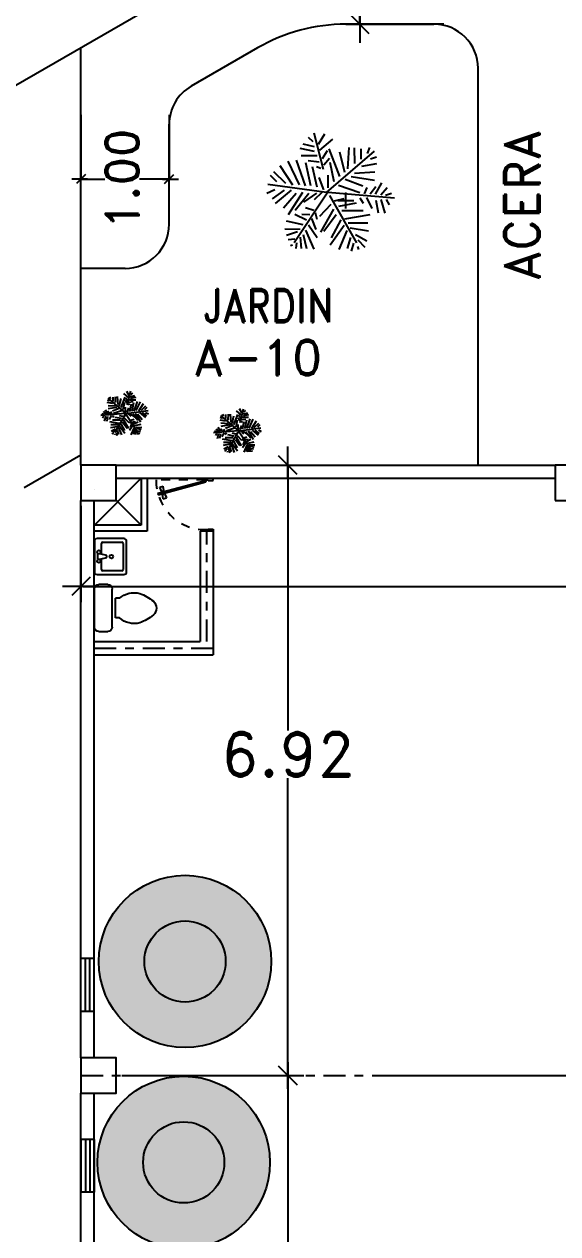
# Model space of a CAD drawing. Header units: millimetres. Extents: x 1590 to 1932, y -48 to 167.
# Drawn here: x 1630.09 to 1636.14, y 41.87 to 55.59 of the extents above; entities that cross this region are included whole.
import ezdxf

# ---------------------------------------------------------------- set-up
doc = ezdxf.new("R2010")
doc.units = ezdxf.units.MM
doc.header["$LTSCALE"] = 0.1
doc.header["$MEASUREMENT"] = 0
doc.header["$PDMODE"] = 35
doc.header["$PDSIZE"] = 0.75
doc.linetypes.add('CENTERX2', pattern=[4, 2.5, -0.5, 0.5, -0.5])
doc.linetypes.add('HIDDEN2', pattern=[0.1875, 0.125, -0.0625])
doc.layers.get('0').update_dxf_attribs({"linetype": 'CONTINUOUS'})
doc.layers.get('DEFPOINTS').update_dxf_attribs({"linetype": 'CONTINUOUS'})
for name, color, linetype in [('A-FURN-PLNT', 1, 'CONTINUOUS'), ('CALLES', 3, 'CONTINUOUS'), ('CAMARAS', 253, 'CONTINUOUS'), ('P-FIXT', 1, 'CONTINUOUS'), ('PARED', 4, 'CONTINUOUS'), ('PAREDES', 3, 'CONTINUOUS'), ('TERRENO', 4, 'CONTINUOUS'), ('TEXT', 3, 'CONTINUOUS')]:
    doc.layers.add(name, color=color, linetype=linetype)
doc.styles.add('ATT', font='txt')
doc.styles.add('ROMAND', font='romand.shx')
doc.dimstyles.new('URBA', dxfattribs={"dimtxt": 20, "dimasz": 0.5, "dimexe": 1.25, "dimexo": 0.63, "dimgap": 0.63, "dimtad": 0, "dimtih": 1, "dimtoh": 1, "dimzin": 1, "dimdsep": 46, "dimtxsty": 'ROMAND', "dimcen": 2.5, "dimclrd": 1, "dimclre": 1, "dimclrt": 3, "dimadec": 0, "dimazin": 0, "dimtfac": 1, "dimtmove": 0, "dimatfit": 3, "dimfxl": 1, "dimtvp": 1, "dimtolj": 1, "dimtzin": 1, "dimarcsym": 0})

# ---------------------------------------------------------------- blocks, each defined once
blk = doc.blocks.new('UTP1$0$DIMBLOCK')
at = {"color": 1}
blk.add_line((-7.5, 0), (10.5, 0), dxfattribs=at)
at = {"color": 4}
blk.add_line((-5.25, -5.25), (5.25, 5.25), dxfattribs=at)
blk = doc.blocks.new('*D123')
at = {"layer": 'DEFPOINTS', "color": 0, "linetype": 'Continuous', "transparency": 16777216}
for p in [(1630.736, 54.57), (1631.736, 54.57), (1630.736, 53.831)]:
    blk.add_point(p, dxfattribs=at)
at = {"layer": 'PAREDES', "color": 1, "linetype": 'Continuous', "transparency": 16777216}
for p, q in [((1630.736, 54.56), (1630.736, 53.821)), ((1631.736, 54.56), (1631.736, 53.821)), ((1630.746, 53.831), (1631.005, 53.831)), ((1631.726, 53.831), (1631.4, 53.831))]:
    blk.add_line(p, q, dxfattribs=at)
at = {"layer": 'PAREDES', "color": 1, "linetype": 'Continuous', "transparency": 16777216, "xscale": 0.01, "yscale": 0.01, "zscale": 0.01, "rotation": 180}
blk.add_blockref('UTP1$0$DIMBLOCK', (1630.736, 53.831), dxfattribs=at)
at = {"layer": 'PAREDES', "color": 1, "linetype": 'Continuous', "transparency": 16777216, "xscale": 0.01, "yscale": 0.01, "zscale": 0.01}
blk.add_blockref('UTP1$0$DIMBLOCK', (1631.736, 53.831), dxfattribs=at)
at = {"layer": 'PAREDES', "color": 2, "linetype": 'Continuous', "transparency": 16777216, "insert": (1631.202, 53.831), "char_height": 0.375, "attachment_point": 5, "rotation": 90, "style": 'ROMAND'}
blk.add_mtext('\\A1;1.00', dxfattribs=at)
blk = doc.blocks.new('*D259')
at = {"color": 1, "linetype": 'Continuous', "transparency": 16777216}
for p, q in [((1632.428, 57.235), (1632.698, 57.235)), ((1632.698, 57.235), (1632.91, 56.491)), ((1633.738, 53.497), (1633.738, 53.677)), ((1633.648, 53.587), (1633.828, 53.587))]:
    blk.add_line(p, q, dxfattribs=at)
at = {"layer": 'DEFPOINTS', "color": 0, "linetype": 'Continuous', "transparency": 16777216}
for p in [(1632.915, 56.472), (1633.738, 53.587)]:
    blk.add_point(p, dxfattribs=at)
at = {"color": 1, "linetype": 'Continuous', "transparency": 16777216, "xscale": 0.02, "yscale": 0.02, "zscale": 0.02, "rotation": 285.9136728047223}
blk.add_blockref('UTP1$0$DIMBLOCK', (1632.915, 56.472), dxfattribs=at)
at = {"color": 2, "linetype": 'Continuous', "transparency": 16777216, "insert": (1631.658, 57.235), "char_height": 0.375, "attachment_point": 5, "style": 'ROMAND'}
blk.add_mtext('\\A1;R3.00', dxfattribs=at)
blk = doc.blocks.new('*D260')
at = {"color": 1, "linetype": 'Continuous', "transparency": 16777216}
for p, q in [((1634.847, 56.587), (1633.715, 56.587)), ((1633.895, 56.567), (1633.895, 56.285)), ((1633.895, 55.607), (1633.895, 55.87)), ((1634.847, 55.587), (1633.715, 55.587))]:
    blk.add_line(p, q, dxfattribs=at)
at = {"layer": 'DEFPOINTS', "color": 0, "linetype": 'Continuous', "transparency": 16777216}
for p in [(1634.91, 56.587), (1633.895, 55.587), (1634.91, 55.587)]:
    blk.add_point(p, dxfattribs=at)
at = {"color": 1, "linetype": 'Continuous', "transparency": 16777216, "xscale": 0.02, "yscale": 0.02, "zscale": 0.02}
for p, rotation in [((1633.895, 56.587), 90), ((1633.895, 55.587), 270)]:
    blk.add_blockref('UTP1$0$DIMBLOCK', p, dxfattribs=dict(at, rotation=rotation))
at = {"color": 2, "linetype": 'Continuous', "transparency": 16777216, "insert": (1633.895, 56.078), "char_height": 0.375, "attachment_point": 5, "style": 'ROMAND'}
blk.add_mtext('\\A1;1.00', dxfattribs=at)
blk = doc.blocks.new('12PPLT13')
at = {"color": 0, "linetype": 'ByBlock'}
for p, q in [((0.0819, 0.4233), (0.0324, 0.5059)), ((0.0426, 0.2163), (0.1175, 0.5123)), ((-0.3133, 0.3476), (-0.3336, 0.3946)), ((-0.2128, 0.2671), (-0.209, 0.3928)), ((-0.1544, 0.2226), (-0.1658, 0.3967)), ((0.0718, 0.3738), (-0.0324, 0.4627)), ((0.1137, 0.4017), (0.2064, 0.4233)), ((0.1251, 0.4411), (0.1645, 0.4767)), ((-0.3397, 0.304), (-0.3867, 0.3193)), ((0.0175, 0.0323), (-0.3715, 0.3655)), ((-0.2636, 0.3014), (-0.2636, 0.3852)), ((-0.1302, 0.1921), (-0.0908, 0.3573)), ((-0.0908, 0.1604), (-0.0044, 0.3852)), ((0.0387, 0.2556), (-0.007, 0.309)), ((0.0502, 0.3052), (0.0108, 0.37)), ((0.0921, 0.3268), (0.2242, 0.3268)), ((0.1137, 0.3624), (0.2319, 0.3878)), ((-0.269, 0.2445), (-0.3909, 0.2673)), ((-0.209, 0.1883), (-0.3741, 0.1997)), ((-0.0438, 0.1172), (-0.0121, 0.2747)), ((0.0642, 0.2264), (0.0997, 0.2379)), ((0.0781, 0.2772), (0.1671, 0.2874)), ((0.0946, 0.074), (0.1302, 0.2391)), ((0.1455, 0.0854), (0.1848, 0.2709)), ((0.1887, 0.0854), (0.2598, 0.2938)), ((0.2357, 0.093), (0.3271, 0.2861)), ((0.2916, 0.0892), (0.3932, 0.2467)), ((0.3462, 0.1045), (0.4453, 0.1997)), ((-0.38, 0.0169), (-0.4288, 0.1095)), ((-0.181, 0.1604), (-0.3716, 0.1299)), ((-0.134, 0.14), (-0.275, 0.0841)), ((0.0032, 0.0702), (0.0032, 0.1718)), ((0.0387, 0.0536), (0.0781, 0.1527)), ((0.4211, 0.1172), (0.472, 0.168)), ((0.0071, 0.0339), (-0.5317, -0.0124)), ((-0.4605, 0.0092), (-0.5075, 0.027)), ((-0.4211, 0.013), (-0.4745, 0.0727)), ((-0.3346, 0.0191), (-0.3818, 0.0803)), ((-0.2891, 0.0211), (-0.3106, 0.0727)), ((-0.0794, 0.0892), (-0.2522, 0.0308)), ((-0.0058, 0.0056), (-0.2242, -0.3757)), ((0.0071, 0.0339), (0.2789, -0.377)), ((0.0175, 0.0323), (0.4923, 0.0968)), ((0.0553, 0.0308), (0.1175, -0.0289)), ((0.0985, 0.0257), (0.2039, -0.048)), ((0.1607, 0.0219), (0.2712, -0.1153)), ((0.2128, 0.0308), (0.3271, -0.1509)), ((0.2636, 0.0219), (0.3665, -0.0963)), ((0.303, 0.0498), (0.4326, -0.0569)), ((0.3614, 0.0498), (0.4567, -0.0213)), ((0.4364, 0.0536), (0.4999, 0.0219)), ((-0.4643, -0.0264), (-0.4898, -0.0696)), ((-0.4211, -0.0264), (-0.4542, -0.1369)), ((-0.3818, -0.0302), (-0.3996, -0.1344)), ((-0.3063, -0.0091), (-0.35, -0.0975)), ((-0.2523, -0.0111), (-0.2777, -0.0543)), ((-0.0832, -0.0797), (-0.2242, -0.0531)), ((-0.0476, -0.0366), (-0.1264, -0.0175)), ((-0.0186, -0.066), (0.0755, -0.1639)), ((0.1201, -0.1136), (0.1887, -0.092)), ((-0.1302, -0.1826), (-0.3348, -0.1471)), ((-0.1061, -0.1153), (-0.2801, -0.1153)), ((-0.0985, -0.1903), (-0.0197, -0.3364)), ((-0.0591, -0.1509), (0.0387, -0.2855)), ((-0.04, -0.1039), (0.0667, -0.2894)), ((0.1088, -0.1306), (0.0948, -0.1852)), ((0.1391, -0.1801), (0.1035, -0.269)), ((0.1527, -0.1499), (0.2175, -0.1473)), ((0.1785, -0.1941), (0.275, -0.1483)), ((-0.1734, -0.2538), (-0.3233, -0.2805)), ((-0.1582, -0.2144), (-0.3157, -0.2144)), ((-0.1455, -0.2767), (-0.0832, -0.4304)), ((-0.1264, -0.2373), (-0.0121, -0.3948)), ((0.1645, -0.2297), (0.0921, -0.3338)), ((0.1887, -0.2728), (0.1213, -0.4266)), ((0.2064, -0.2297), (0.3424, -0.2017)), ((0.2319, -0.269), (0.3564, -0.2665)), ((0.2535, -0.2868), (0.3424, -0.316)), ((-0.2166, -0.3084), (-0.3081, -0.3592)), ((-0.2369, -0.3516), (-0.2916, -0.4113)), ((-0.2014, -0.3796), (-0.181, -0.4431)), ((-0.1772, -0.3326), (-0.1505, -0.4228)), ((0.2064, -0.3084), (0.1785, -0.4228)), ((0.2319, -0.33), (0.2217, -0.4228)), ((0.2611, -0.377), (0.2674, -0.4228)), ((0.275, -0.3478), (0.3284, -0.3516)), ((-0.2331, -0.4075), (-0.2407, -0.4304)), ((0.2928, -0.3948), (0.3106, -0.4012))]:
    blk.add_line(p, q, dxfattribs=at)
at = {"color": 0, "linetype": 'ByBlock', "style": 'ATT'}
for tag, p, flags in [('ITEM', (-1, -3.25), 3), ('ROOM_NUMBER', (-1, -4.5833), 1)]:
    blk.add_attdef(tag, p, '', height=1, dxfattribs=dict(at, flags=flags))
blk = doc.blocks.new('*D305')
at = {"color": 1, "linetype": 'Continuous', "transparency": 16777216}
for p, q in [((1630.736, 50.124), (1630.736, 49.032)), ((1647.783, 50.124), (1647.783, 49.032)), ((1630.756, 49.212), (1638.019, 49.212)), ((1647.763, 49.212), (1640.011, 49.212))]:
    blk.add_line(p, q, dxfattribs=at)
at = {"layer": 'DEFPOINTS', "color": 0, "linetype": 'Continuous', "transparency": 16777216}
for p in [(1630.736, 50.187), (1647.783, 50.187), (1647.783, 49.212)]:
    blk.add_point(p, dxfattribs=at)
at = {"color": 1, "linetype": 'Continuous', "transparency": 16777216, "xscale": 0.02, "yscale": 0.02, "zscale": 0.02, "rotation": 180}
blk.add_blockref('UTP1$0$DIMBLOCK', (1630.736, 49.212), dxfattribs=at)
at = {"color": 1, "linetype": 'Continuous', "transparency": 16777216, "xscale": 0.02, "yscale": 0.02, "zscale": 0.02}
blk.add_blockref('UTP1$0$DIMBLOCK', (1647.783, 49.212), dxfattribs=at)
at = {"color": 3, "linetype": 'Continuous', "transparency": 16777216, "insert": (1639.015, 49.212), "char_height": 0.5, "attachment_point": 5, "style": 'ROMAND'}
blk.add_mtext('\\A1;17.05', dxfattribs=at)
blk = doc.blocks.new('*D306')
at = {"color": 1, "linetype": 'Continuous', "transparency": 16777216}
for p, q in [((1631.198, 50.587), (1633.261, 50.587)), ((1633.081, 50.567), (1633.081, 47.577)), ((1633.081, 43.685), (1633.081, 47.037)), ((1631.198, 43.665), (1633.261, 43.665))]:
    blk.add_line(p, q, dxfattribs=at)
at = {"layer": 'DEFPOINTS', "color": 0, "linetype": 'Continuous', "transparency": 16777216}
for p in [(1631.136, 50.587), (1631.136, 43.665), (1633.081, 43.665)]:
    blk.add_point(p, dxfattribs=at)
at = {"color": 1, "linetype": 'Continuous', "transparency": 16777216, "xscale": 0.02, "yscale": 0.02, "zscale": 0.02}
for p, rotation in [((1633.081, 50.587), 90), ((1633.081, 43.665), 270)]:
    blk.add_blockref('UTP1$0$DIMBLOCK', p, dxfattribs=dict(at, rotation=rotation))
at = {"color": 3, "linetype": 'Continuous', "transparency": 16777216, "insert": (1633.081, 47.307), "char_height": 0.5, "attachment_point": 5, "style": 'ROMAND'}
blk.add_mtext('\\A1;6.92', dxfattribs=at)
blk = doc.blocks.new('*D339')
at = {"color": 1, "linetype": 'Continuous', "transparency": 16777216}
for p, q in [((1631.198, 43.665), (1633.261, 43.665)), ((1633.081, 43.645), (1633.081, 41.435)), ((1633.081, 38.685), (1633.081, 40.895)), ((1630.798, 38.665), (1633.261, 38.665))]:
    blk.add_line(p, q, dxfattribs=at)
at = {"layer": 'DEFPOINTS', "color": 0, "linetype": 'Continuous', "transparency": 16777216}
for p in [(1631.136, 43.665), (1630.736, 38.665), (1633.081, 38.665)]:
    blk.add_point(p, dxfattribs=at)
at = {"color": 1, "linetype": 'Continuous', "transparency": 16777216, "xscale": 0.02, "yscale": 0.02, "zscale": 0.02}
for p, rotation in [((1633.081, 43.665), 90), ((1633.081, 38.665), 270)]:
    blk.add_blockref('UTP1$0$DIMBLOCK', p, dxfattribs=dict(at, rotation=rotation))
at = {"color": 3, "linetype": 'Continuous', "transparency": 16777216, "insert": (1633.081, 41.165), "char_height": 0.5, "attachment_point": 5, "style": 'ROMAND'}
blk.add_mtext('\\A1;5.00', dxfattribs=at)
blk = doc.blocks.new('*D349')
at = {"color": 1, "linetype": 'Continuous', "transparency": 16777216}
for p, q in [((1634.152, 43.665), (1636.666, 43.665)), ((1636.486, 43.645), (1636.486, 40.079)), ((1636.486, 28.685), (1636.486, 34.706)), ((1634.152, 28.665), (1636.666, 28.665))]:
    blk.add_line(p, q, dxfattribs=at)
at = {"layer": 'DEFPOINTS', "color": 0, "linetype": 'Continuous', "transparency": 16777216}
for p in [(1634.089, 43.665), (1634.089, 28.665), (1636.486, 28.665)]:
    blk.add_point(p, dxfattribs=at)
at = {"color": 1, "linetype": 'Continuous', "transparency": 16777216, "xscale": 0.02, "yscale": 0.02, "zscale": 0.02}
for p, rotation in [((1636.486, 43.665), 90), ((1636.486, 28.665), 270)]:
    blk.add_blockref('UTP1$0$DIMBLOCK', p, dxfattribs=dict(at, rotation=rotation))
at = {"color": 3, "linetype": 'Continuous', "transparency": 16777216, "insert": (1636.486, 37.393), "char_height": 0.5, "attachment_point": 5, "rotation": 90, "style": 'ROMAND'}
blk.add_mtext('\\A1;POLIGONO "A"', dxfattribs=at)
blk = doc.blocks.new('15PLAV06')
at = {"color": 0, "linetype": 'ByBlock'}
for p, q in [((0, 8.5), (0, -8.5)), ((16.5, 10), (1.5, 10)), ((4, 1.25), (4, 7.25)), ((4.75, 8), (15.25, 8)), ((16, 7.25), (16, -7.25)), ((18, -8.5), (18, 8.5)), ((2, -1.5), (2, 1.5)), ((7, 0.5), (3, 1.5)), ((7, -0.5), (7, 0.5)), ((3, -1.5), (7, -0.5)), ((4, -7.25), (4, -1.25)), ((1.5, -10), (16.5, -10)), ((15.25, -8), (4.75, -8))]:
    blk.add_line(p, q, dxfattribs=at)
for centre in [(2.5, 2.5), (9.5, 0), (2.5, -2.5)]:
    blk.add_circle(centre, 1, dxfattribs=at)
for centre, radius, start, end in [((1.5, 8.5), 1.5, 90, 180), ((4.75, 7.25), 0.75, 90, 180), ((15.25, 7.25), 0.75, 0, 90), ((16.5, 8.5), 1.5, 0, 90), ((1.5, -8.5), 1.5, 180, 270), ((4.75, -7.25), 0.75, 180, 270), ((15.25, -7.25), 0.75, 270, 0), ((16.5, -8.5), 1.5, 270, 0)]:
    blk.add_arc(centre, radius, start, end, dxfattribs=at)
at = {"color": 0, "linetype": 'ByBlock', "style": 'ATT'}
for tag, p, flags in [('ITEM', (0, -20), 3), ('ROOM_NUMBER', (0, -29), 1)]:
    blk.add_attdef(tag, p, '', height=6, dxfattribs=dict(at, flags=flags))
blk = doc.blocks.new('P-GIRO-D')
at = {"color": 2}
for p, q in [((-0.31, 0.963), (-0.389, 0.952)), ((-0.389, 0.952), (-0.371, 0.884)), ((-0.297, 0.915), (-0.371, 0.884)), ((-0.281, 1.048), (-0.31, 1.041)), ((-0.31, 1.041), (-0.069, 0.142)), ((-0.31, 0.963), (-0.297, 0.915)), ((-0.288, 0.958), (-0.307, 0.953)), ((-0.28, 0.929), (-0.299, 0.924)), ((-0.281, 1.048), (-0.04, 0.15)), ((-0.239, 0.971), (-0.259, 0.966)), ((-0.232, 0.942), (-0.251, 0.937)), ((-0.242, 0.981), (-0.167, 1.011)), ((-0.242, 0.981), (-0.229, 0.933)), ((-0.229, 0.933), (-0.149, 0.944)), ((-0.167, 1.011), (-0.149, 0.944)), ((-1, 0.15), (-0.97, 0.15)), ((-0.96, 0), (-1, 0)), ((-0.97, 0.15), (-0.97, 0.1)), ((-0.97, 0.1), (-0.96, 0.1)), ((-0.96, 0.1), (-0.96, 0)), ((-0.04, 0.15), (-0.069, 0.142)), ((-0.04, 0.1), (-0.04, 0)), ((-0.03, 0.1), (-0.04, 0.1)), ((-0.04, 0), (0, 0)), ((-0.03, 0.15), (-0.03, 0.1)), ((0, 0.15), (-0.03, 0.15))]:
    blk.add_line(p, q, dxfattribs=at)
at = {"color": 1, "linetype": 'HIDDEN2'}
blk.add_line((-0.03, 0.15), (-0.03, 1.08), dxfattribs=at)
blk.add_arc((-0.04, 0.15), 0.93, 89.3839, 180, dxfattribs=at)
blk = doc.blocks.new('15PTOI01')
at = {"color": 0, "linetype": 'ByBlock'}
for p, q in [((0, -8.5), (0, 8.5)), ((2, 10.5), (6, 10.5)), ((8, 8.5), (8, -8.5)), ((9.5, 4.375), (9.5, -4.375)), ((11.25, 4.375), (9.5, 4.375)), ((11.25, -4.375), (9.5, -4.375)), ((6, -10.5), (2, -10.5))]:
    blk.add_line(p, q, dxfattribs=at)
for centre, radius, start, end in [((2, 8.5), 2, 90, 180), ((6, 8.5), 2, 0, 90), ((17.766404, -2.827313), 9.712715, 75.184599, 132.137709), ((13.6875, -12.03125), 19.717859, 49.950272, 70.559965), ((23.458333, 0), 4.229167, 313.602819, 46.397181), ((17.766404, 2.827313), 9.712715, 227.862291, 284.815401), ((13.6875, 12.03125), 19.717859, 289.440035, 310.049728), ((2, -8.5), 2, 180, 270), ((6, -8.5), 2, 270, 0)]:
    blk.add_arc(centre, radius, start, end, dxfattribs=at)
at = {"color": 0, "linetype": 'ByBlock', "style": 'ATT'}
for tag, p, flags in [('ITEM', (0, -23), 3), ('ROOM_NUMBER', (0, -32), 1)]:
    blk.add_attdef(tag, p, '', height=6, dxfattribs=dict(at, flags=flags))
blk = doc.blocks.new('ss1')
at = {"layer": 'P-FIXT', "xscale": 0.0254, "yscale": 0.0254, "zscale": 0.0254}
blk.add_blockref('15PTOI01', (17.719, 12.528), dxfattribs=at)
blk = doc.blocks.new('cams')
at = {"layer": 'CAMARAS', "linetype": 'Continuous', "true_color": 0xffffff}
h = blk.add_hatch(color=7, dxfattribs=at)
h.dxf.hatch_style = 1
h.paths.add_polyline_path([(-0.977, 0, 1), (0.977, 0, 1)])
h.paths.add_polyline_path([(0.46, 0, -1), (-0.46, 0, -1)], flags=16)
at = {"layer": 'CAMARAS', "linetype": 'Continuous', "true_color": 0x939598}
h = blk.add_hatch(color=252, dxfattribs=at)
h.dxf.hatch_style = 1
h.paths.add_polyline_path([(-0.46, 0, 1), (0.46, 0, 1)])
at = {"layer": 'CAMARAS', "color": 0, "linetype": 'Continuous'}
for radius in [0.977, 0.977, 0.977, 0.46]:
    blk.add_circle((0, 0), radius, dxfattribs=at)

msp = doc.modelspace()

# ---------------------------------------------------------------- linework, layer by layer
at = {"layer": 'CALLES', "color": 3, "linetype": 'Continuous'}
msp.add_line((1630.7358, 50.6988), (1630.0927, 50.3275), dxfattribs=at)
at = {"layer": 'CALLES', "color": 4, "linetype": 'Continuous'}
for points in [[(1630.7358, 50.1869), (1631.1358, 50.1869), (1631.1358, 50.5869), (1630.7358, 50.5869)], [(1636.1108, 50.1869), (1636.5108, 50.1869), (1636.5108, 50.5869), (1636.1108, 50.5869)], [(1630.7358, 43.4654), (1631.1358, 43.4654), (1631.1358, 43.8654), (1630.7358, 43.8654)]]:
    msp.add_lwpolyline(points, close=True, dxfattribs=at)
at = {"layer": 'PARED', "color": 3}
for p, q in [((1632.2381, 56.1849), (1628.0927, 53.7916)), ((1630.7358, 50.5869), (1630.7358, 55.3176)), ((1631.1358, 50.4369), (1636.1108, 50.4369)), ((1630.8858, 43.8654), (1630.8858, 50.1869)), ((1630.7358, 44.3904), (1630.7358, 44.9904)), ((1630.8858, 44.3904), (1630.8858, 44.9904)), ((1630.8858, 38.8654), (1630.8858, 43.4654)), ((1630.7358, 42.9404), (1630.7358, 42.3404)), ((1630.8858, 42.9404), (1630.8858, 42.3404))]:
    msp.add_line(p, q, dxfattribs=at)
at = {"layer": 'PARED', "color": 4}
for p, q in [((1631.1358, 50.5869), (1636.1108, 50.5869)), ((1630.7358, 43.8654), (1630.7358, 50.1869)), ((1630.7358, 38.3404), (1630.7358, 43.4654))]:
    msp.add_line(p, q, dxfattribs=at)
at = {"layer": 'PARED', "color": 1}
for p, q in [((1631.4175, 50.4369), (1630.8875, 49.9069)), ((1630.8858, 50.3101), (1630.884, 50.3119)), ((1631.4175, 49.9069), (1631.1358, 50.1886)), ((1630.7858, 44.3904), (1630.7858, 44.9922)), ((1630.8358, 44.3904), (1630.8358, 44.9922)), ((1630.7858, 42.9404), (1630.7858, 42.3386)), ((1630.8358, 42.9404), (1630.8358, 42.3386))]:
    msp.add_line(p, q, dxfattribs=at)
at = {"layer": 'PARED', "color": 2}
msp.add_line((1632.2358, 49.8369), (1632.0858, 49.8369), dxfattribs=at)
at = {"layer": 'PARED', "color": 8, "linetype": 'CENTERX2'}
for p, q in [((1632.1608, 48.5869), (1632.1608, 49.8369)), ((1630.8858, 48.5119), (1632.234, 48.5119)), ((1630.7358, 43.6654), (1647.9081, 43.6654))]:
    msp.add_line(p, q, dxfattribs=at)
at = {"layer": 'PAREDES', "color": 2, "linetype": 'Continuous'}
for p, q in [((1633.7381, 55.5869), (1634.7358, 55.5869)), ((1632.7381, 55.3189), (1631.9858, 54.8846)), ((1635.2358, 52.0869), (1635.2358, 55.0869)), ((1635.2358, 50.5869), (1635.2358, 55.0869)), ((1631.7358, 53.3176), (1631.7358, 54.4516)), ((1631.2358, 52.8176), (1630.7358, 52.8176))]:
    msp.add_line(p, q, dxfattribs=at)
for centre, radius, start, end in [((1633.7381, 53.5869), 2, 90, 120), ((1634.7358, 55.0869), 0.5, 360, 90), ((1632.2358, 54.4516), 0.5, 120, 180), ((1631.2358, 53.3176), 0.5, 270, 0)]:
    msp.add_arc(centre, radius, start, end, dxfattribs=at)
at = {"layer": 'TERRENO', "color": 2, "linetype": 'Continuous'}
for p, q in [((1631.4175, 50.4369), (1631.4175, 49.9069)), ((1631.4875, 50.4369), (1631.4875, 49.8369)), ((1631.4175, 49.9069), (1630.8875, 49.9069)), ((1631.4875, 49.8369), (1630.8875, 49.8369)), ((1632.0858, 49.8369), (1632.0858, 48.5869)), ((1632.2358, 49.8369), (1632.2358, 48.4369)), ((1630.8858, 48.5869), (1632.0858, 48.5869)), ((1630.8858, 48.4369), (1632.2358, 48.4369))]:
    msp.add_line(p, q, dxfattribs=at)
at = {"layer": 'TERRENO', "color": 4, "linetype": 'Continuous'}
for p, q in [((1630.8858, 44.9904), (1630.7358, 44.9904)), ((1630.8858, 44.3904), (1630.7358, 44.3904)), ((1630.8858, 42.9404), (1630.7358, 42.9404)), ((1630.8858, 42.3404), (1630.7358, 42.3404))]:
    msp.add_line(p, q, dxfattribs=at)

# ---------------------------------------------------------------- block references
at = {"color": 1, "linetype": 'Continuous', "xscale": -1, "rotation": 180}
msp.add_blockref('ss1', (1613.1684, 61.4932), dxfattribs=at)
at = {"layer": 'A-FURN-PLNT', "xscale": -1.400000000000091, "yscale": 1.399999999999999, "zscale": 1.4}
msp.add_blockref('12PPLT13', (1633.5437, 53.6347), dxfattribs=at)
at = {"layer": 'A-FURN-PLNT', "color": 8, "xscale": 0.525000000000091, "yscale": 0.525000000000091, "zscale": 0.525000000000091}
for p in [(1631.2388, 51.1554), (1632.5176, 50.9575)]:
    msp.add_blockref('12PPLT13', p, dxfattribs=at)
at = {"layer": 'CAMARAS', "color": 0, "linetype": 'Continuous'}
for p in [(1631.9154, 44.9579), (1631.9007, 42.6794)]:
    msp.add_blockref('cams', p, dxfattribs=at)
at = {"layer": 'P-FIXT', "xscale": 0.02031999999999812, "yscale": 0.02031999999999812, "zscale": 0.02031999999999812}
msp.add_blockref('15PLAV06', (1630.8875, 49.5498), dxfattribs=at)
at = {"layer": 'PARED', "xscale": 0.6, "yscale": 0.6, "rotation": 90}
msp.add_blockref('P-GIRO-D', (1632.2358, 50.4369), dxfattribs=at)

# ---------------------------------------------------------------- texts
at = {"layer": 'TEXT', "color": 2, "style": 'ROMAND'}
msp.add_text('ACERA', height=0.4, rotation=90, dxfattribs=at).set_placement((1635.9333, 52.6747))
at = {"layer": 'TEXT', "color": 1, "style": 'ROMAND', "width": 0.85}
msp.add_text('JARDIN', height=0.375, dxfattribs=at).set_placement((1632.1094, 52.2078))
at = {"layer": 'TEXT', "color": 2, "style": 'ROMAND'}
msp.add_text('A-10', height=0.4, dxfattribs=at).set_placement((1632.0142, 51.6063))

# ---------------------------------------------------------------- dimensions: what is measured, and where the dimension line sits
at = {"color": 7, "linetype": 'Continuous'}
dim = msp.add_radius_dim(center=(1633.7381, 53.5869), mpoint=(1632.9155, 56.4719), dimstyle='URBA', override={"dimtxt": 0.375, "dimasz": 0.02, "dimexe": 0.18, "dimexo": 0.0625, "dimgap": 0.02, "dimzin": 0, "dimblk1": 'UTP1$0$DIMBLOCK', "dimblk2": 'UTP1$0$DIMBLOCK', "dimsah": 1, "dimcen": 0.09, "dimclrt": 2, "dimtdec": 4, "dimtofl": 0, "dimtvp": 0, "dimtzin": 0}, dxfattribs=at)
dim.commit()
dim.dimension.update_dxf_attribs({"geometry": '*D259', "text_midpoint": (1631.6578, 57.2353), "dimtype": 164})
for base, p1, p2, override, picture, middle in [((1633.8946, 55.5869), (1634.9096, 56.5869), (1634.9096, 55.5869), {"dimtxt": 0.375, "dimasz": 0.02, "dimexe": 0.18, "dimexo": 0.0625, "dimgap": 0.02, "dimzin": 0, "dimblk1": 'UTP1$0$DIMBLOCK', "dimblk2": 'UTP1$0$DIMBLOCK', "dimsah": 1, "dimcen": 0.09, "dimclrt": 2, "dimtdec": 4, "dimtofl": 0, "dimtvp": 0, "dimtzin": 0}, '*D260', (1633.8946, 56.0778)), ((1633.0807, 43.6654), (1631.1358, 50.5869), (1631.1358, 43.6654), {"dimtxt": 0.5, "dimasz": 0.02, "dimexe": 0.18, "dimexo": 0.0625, "dimgap": 0.02, "dimzin": 0, "dimblk1": 'UTP1$0$DIMBLOCK', "dimblk2": 'UTP1$0$DIMBLOCK', "dimsah": 1, "dimcen": 0.09, "dimtdec": 4, "dimtofl": 0, "dimtvp": 0, "dimtzin": 0}, '*D306', (1633.0807, 47.3067))]:
    dim = msp.add_linear_dim(base=base, p1=p1, p2=p2, angle=90, dimstyle='URBA', override=override, dxfattribs=at)
    dim.commit()
    dim.dimension.update_dxf_attribs({"geometry": picture, "text_midpoint": middle, "dimtype": 160})
dim = msp.add_linear_dim(base=(1647.7831, 49.2117), p1=(1630.7358, 50.1869), p2=(1647.7831, 50.1869), dimstyle='URBA', override={"dimtxt": 0.5, "dimasz": 0.02, "dimexe": 0.18, "dimexo": 0.0625, "dimgap": 0.02, "dimzin": 0, "dimblk1": 'UTP1$0$DIMBLOCK', "dimblk2": 'UTP1$0$DIMBLOCK', "dimsah": 1, "dimcen": 0.09, "dimtdec": 4, "dimtofl": 0, "dimtvp": 0, "dimtzin": 0}, dxfattribs=at)
dim.commit()
dim.dimension.update_dxf_attribs({"geometry": '*D305', "text_midpoint": (1639.0152, 49.2117), "dimtype": 160})
dim = msp.add_linear_dim(base=(1633.0807, 38.6654), p1=(1631.1358, 43.6654), p2=(1630.7358, 38.6654), angle=90, dimstyle='URBA', override={"dimtxt": 0.5, "dimasz": 0.02, "dimexe": 0.18, "dimexo": 0.0625, "dimgap": 0.02, "dimzin": 0, "dimblk1": 'UTP1$0$DIMBLOCK', "dimblk2": 'UTP1$0$DIMBLOCK', "dimsah": 1, "dimcen": 0.09, "dimtdec": 4, "dimtofl": 0, "dimtvp": 0, "dimtzin": 0}, dxfattribs=at)
dim.commit()
dim.dimension.update_dxf_attribs({"geometry": '*D339', "text_midpoint": (1633.0807, 41.1654)})
at = {"color": 3, "linetype": 'Continuous'}
dim = msp.add_linear_dim(base=(1636.4855, 28.6654), p1=(1634.0894, 43.6654), p2=(1634.0894, 28.6654), angle=90, text='POLIGONO "A"', dimstyle='URBA', override={"dimtxt": 0.5, "dimasz": 0.02, "dimexe": 0.18, "dimexo": 0.0625, "dimgap": 0.02, "dimzin": 0, "dimblk1": 'UTP1$0$DIMBLOCK', "dimblk2": 'UTP1$0$DIMBLOCK', "dimsah": 1, "dimcen": 0.09, "dimtdec": 4, "dimtofl": 0, "dimtvp": 0, "dimtzin": 0}, dxfattribs=at)
dim.commit()
dim.dimension.update_dxf_attribs({"geometry": '*D349', "text_midpoint": (1636.4855, 37.3926), "dimtype": 160, "text_rotation": 90})
at = {"layer": 'PAREDES', "color": 2, "linetype": 'Continuous'}
dim = msp.add_linear_dim(base=(1630.7358, 53.8309), p1=(1631.7358, 54.5703), p2=(1630.7358, 54.5703), dimstyle='URBA', override={"dimtxt": 0.375, "dimasz": 0.01, "dimexe": 0.01, "dimexo": 0.01, "dimgap": 0.01, "dimzin": 0, "dimblk1": 'UTP1$0$DIMBLOCK', "dimblk2": 'UTP1$0$DIMBLOCK', "dimsah": 1, "dimcen": 0.09, "dimclrt": 2, "dimtdec": 4, "dimtofl": 0, "dimtvp": 0, "dimtzin": 0}, dxfattribs=at)
dim.commit()
dim.dimension.update_dxf_attribs({"geometry": '*D123', "text_midpoint": (1631.202, 53.8309), "dimtype": 160, "text_rotation": 90})

doc.saveas('drawing.dxf')
